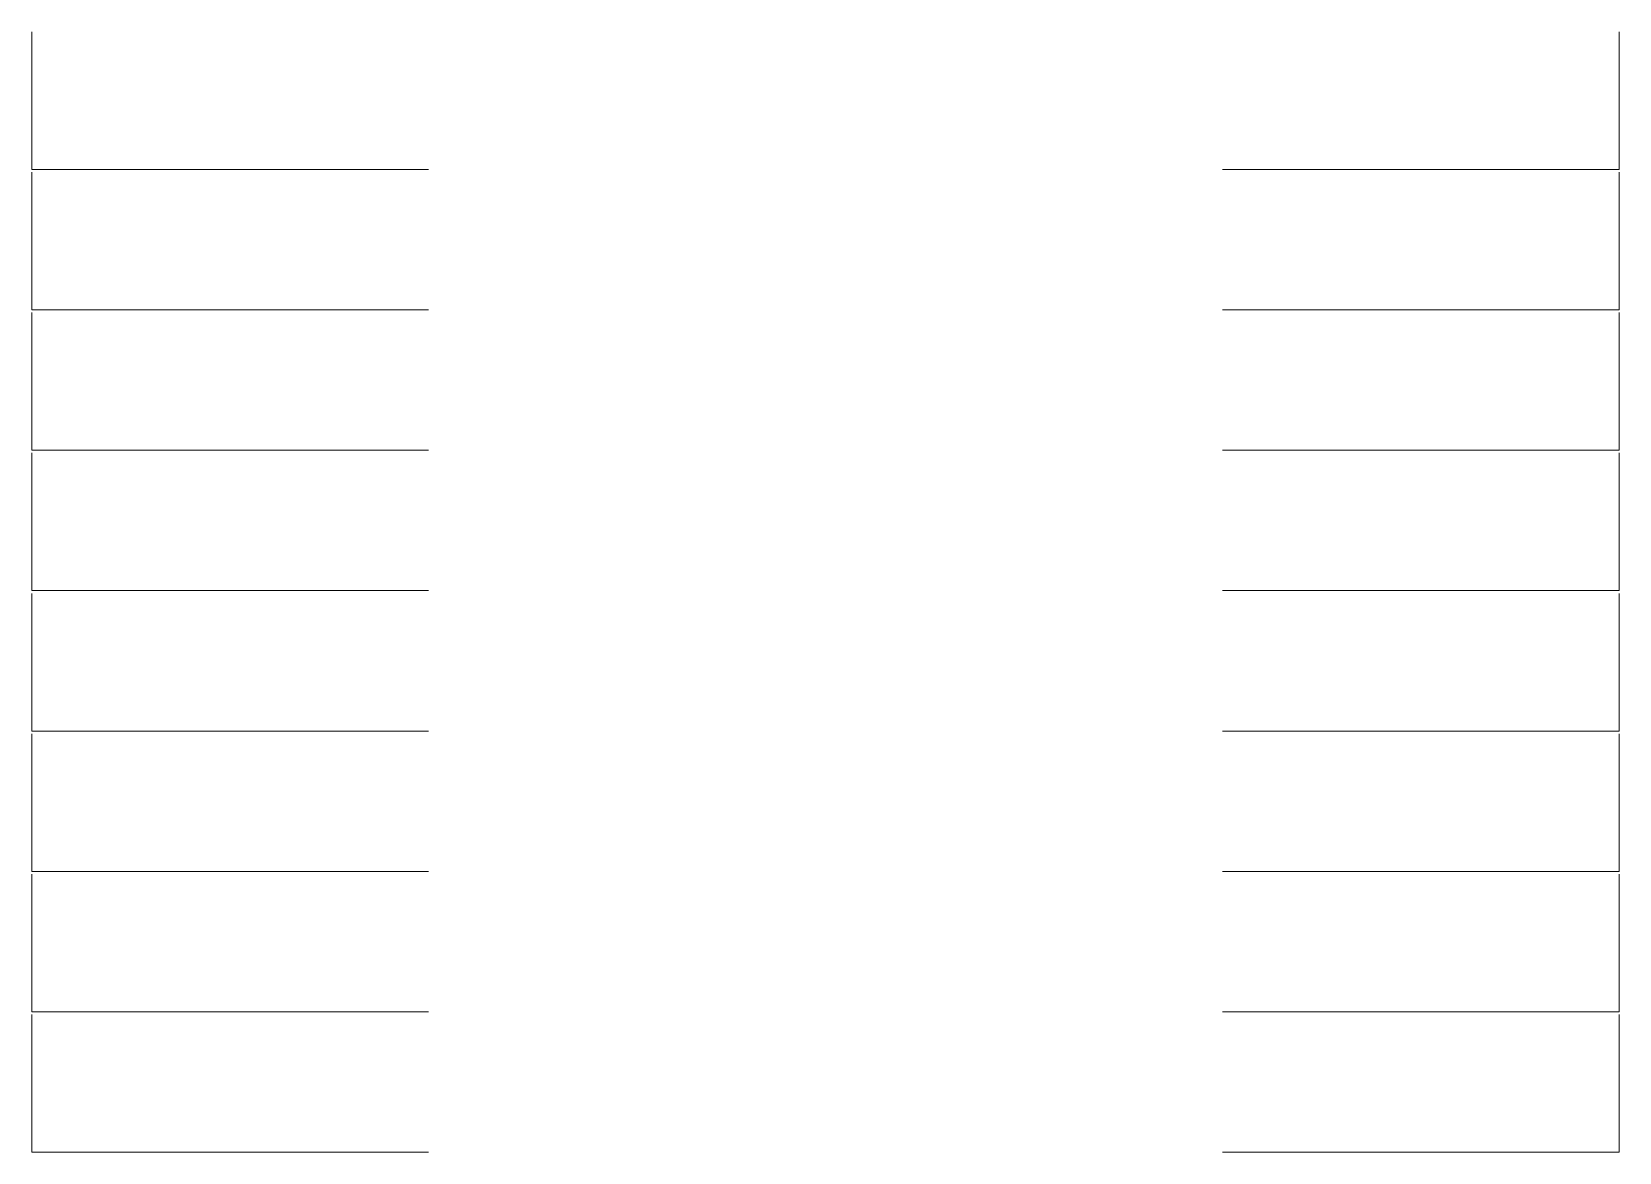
# Model space of a CAD drawing. Header units: millimetres. Extents: x 20 to 1209, y 30 to 869.
import ezdxf

# ---------------------------------------------------------------- set-up
doc = ezdxf.new("R2010")
doc.units = ezdxf.units.MM
doc.layers.get('0').update_dxf_attribs({"lineweight": 0, "true_color": 0xffffff})

msp = doc.modelspace()

# ---------------------------------------------------------------- linework, layer by layer
for p, q in [((20, 765.875), (20, 869)), ((1209, 765.875), (1209, 869)), ((20, 765.875), (317.25, 765.875)), ((20, 660.75), (20, 763.875)), ((911.75, 765.875), (1209, 765.875)), ((1209, 660.75), (1209, 763.875)), ((20, 660.75), (317.25, 660.75)), ((20, 555.625), (20, 658.75)), ((911.75, 660.75), (1209, 660.75)), ((1209, 555.625), (1209, 658.75)), ((20, 555.625), (317.25, 555.625)), ((20, 450.5), (20, 553.625)), ((911.75, 555.625), (1209, 555.625)), ((1209, 450.5), (1209, 553.625)), ((20, 450.5), (317.25, 450.5)), ((20, 345.375), (20, 448.5)), ((911.75, 450.5), (1209, 450.5)), ((1209, 345.375), (1209, 448.5)), ((20, 345.375), (317.25, 345.375)), ((911.75, 345.375), (1209, 345.375)), ((20, 240.25), (20, 343.375)), ((1209, 240.25), (1209, 343.375)), ((20, 240.25), (317.25, 240.25)), ((20, 135.125), (20, 238.25)), ((911.75, 240.25), (1209, 240.25)), ((1209, 135.125), (1209, 238.25)), ((20, 135.125), (317.25, 135.125)), ((20, 30), (20, 133.125)), ((911.75, 135.125), (1209, 135.125)), ((1209, 30), (1209, 133.125)), ((20, 30), (317.25, 30)), ((911.75, 30), (1209, 30))]:
    msp.add_line(p, q)

doc.saveas('drawing.dxf')
